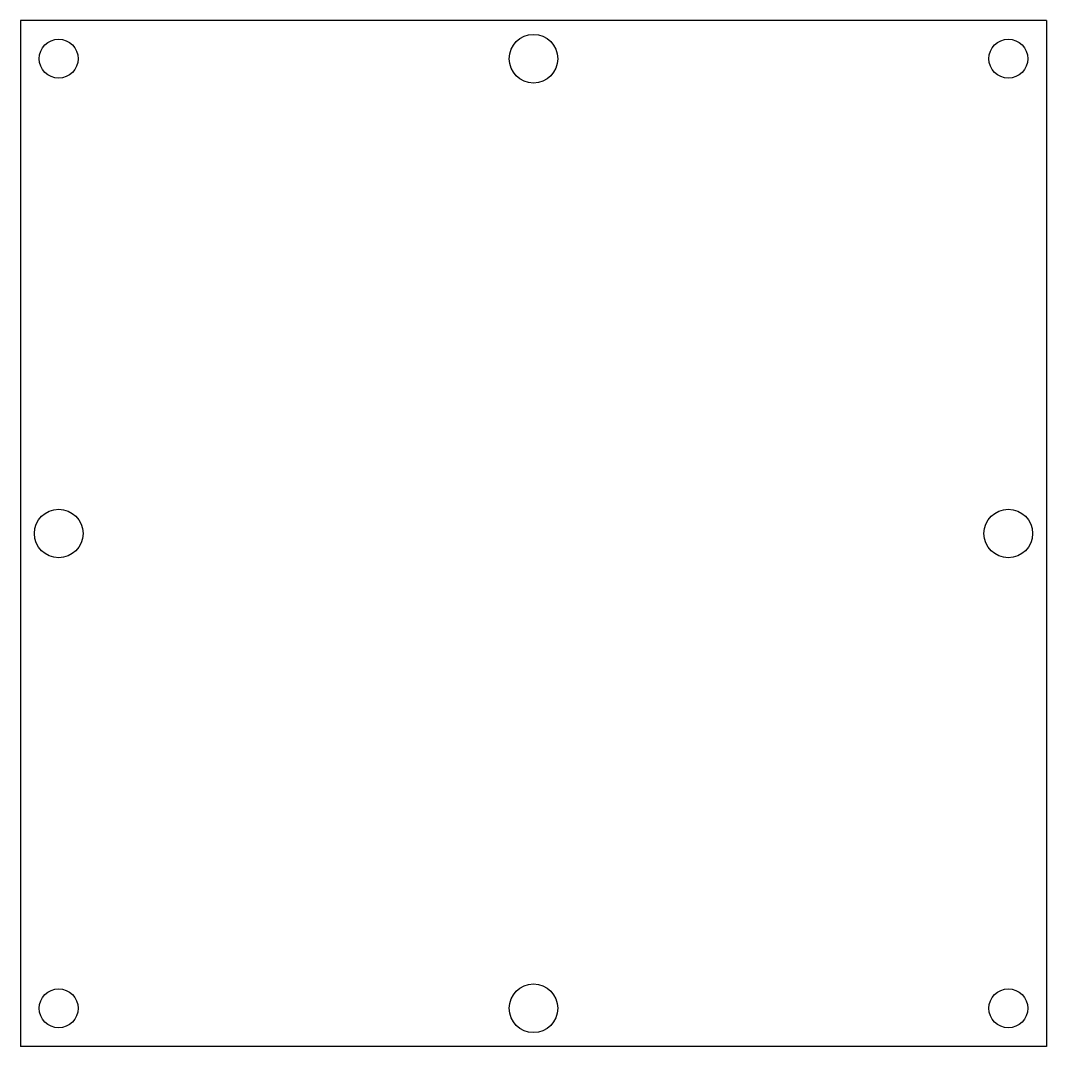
# Model space of a CAD drawing. Header units: millimetres. Extents: x 5 to 100, y 5 to 100.
import ezdxf

# ---------------------------------------------------------------- set-up
doc = ezdxf.new("R2010")
doc.units = ezdxf.units.MM

msp = doc.modelspace()

# ---------------------------------------------------------------- linework, layer by layer
at = {"color": 7, "linetype": 'Continuous', "lineweight": 25}
for p, q in [((100, 100), (5, 100)), ((5, 100), (5, 5)), ((100, 100), (100, 5)), ((100, 5), (5, 5))]:
    msp.add_line(p, q, dxfattribs=at)
for centre, radius in [((8.536, 96.464), 1.8), ((52.5, 96.464), 2.25), ((96.464, 96.464), 1.8), ((8.536, 52.5), 2.25), ((96.464, 52.5), 2.25), ((52.5, 8.536), 2.25), ((8.536, 8.536), 1.8), ((96.464, 8.536), 1.8)]:
    msp.add_circle(centre, radius, dxfattribs=at)

doc.saveas('drawing.dxf')
